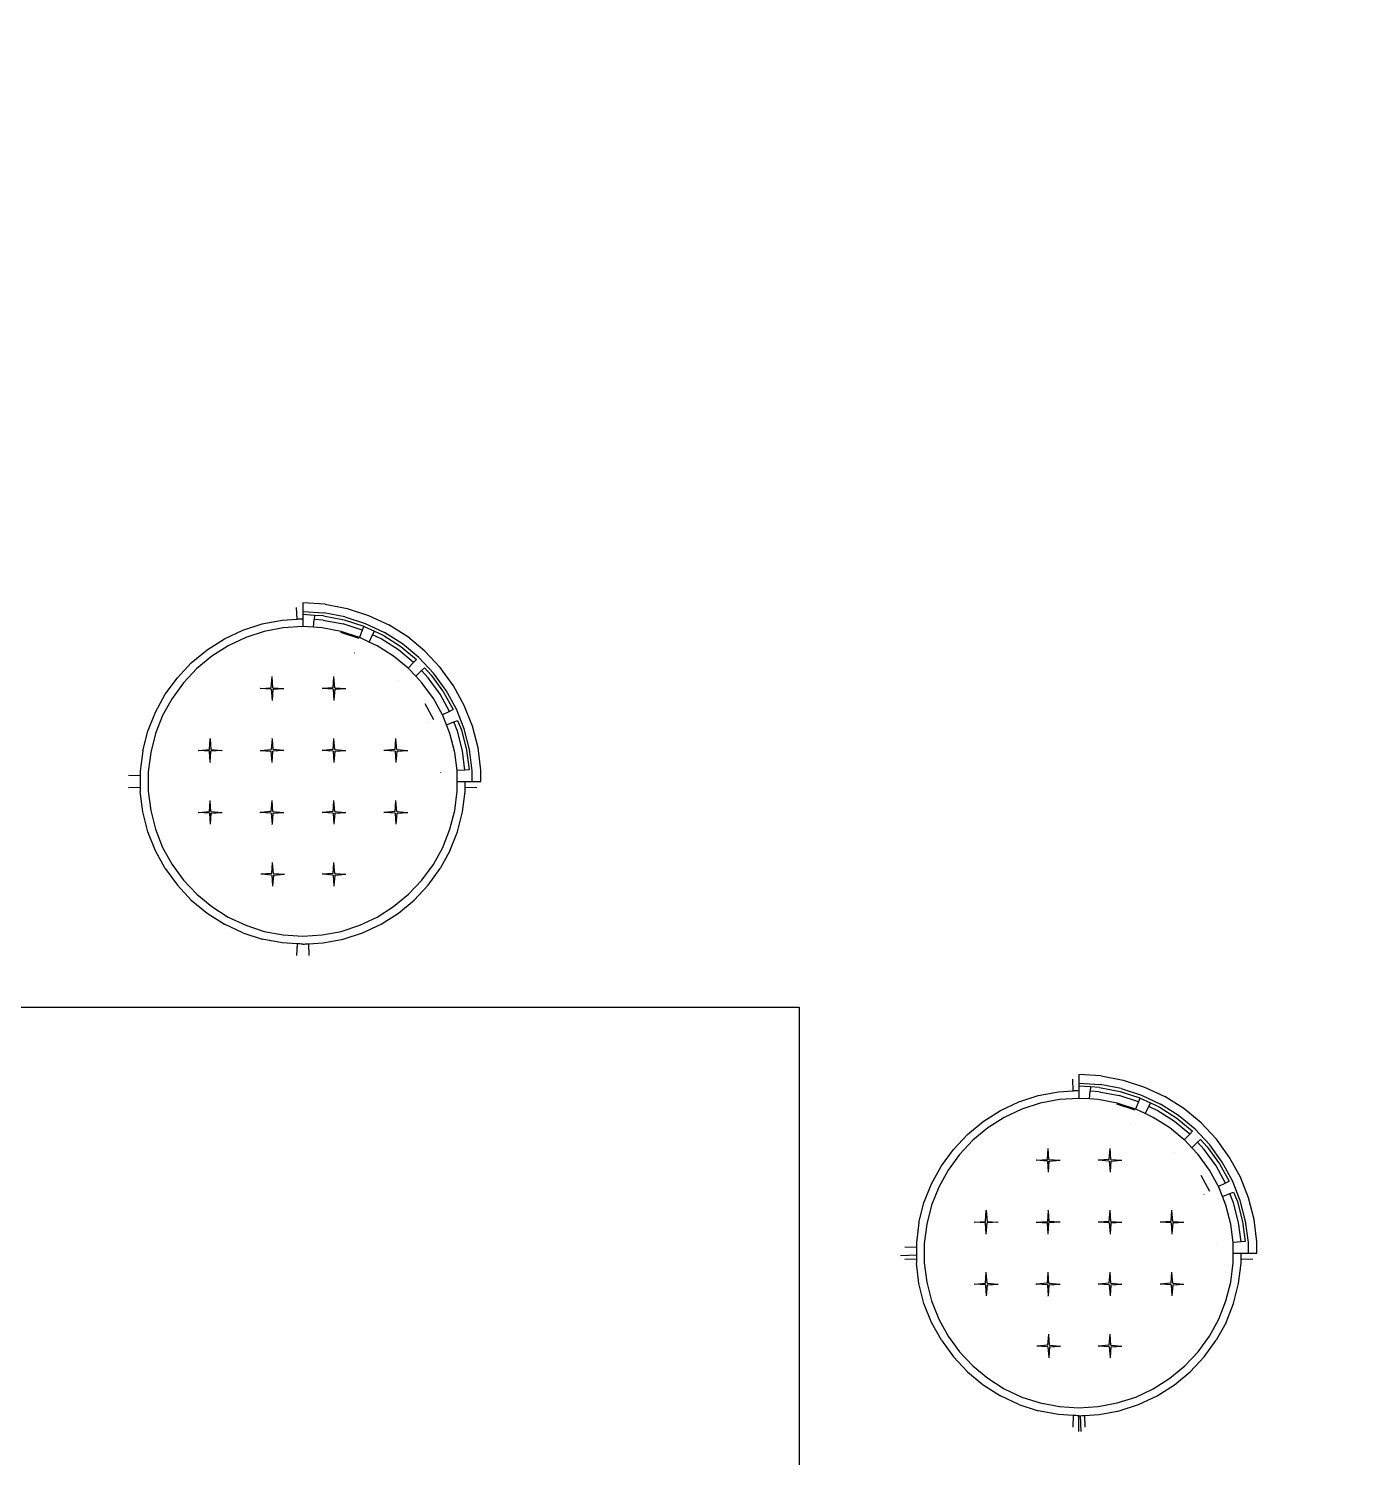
# Model space of a CAD drawing. Header units: millimetres. Extents: x -1966 to 205283, y -140015 to 7000.
# Drawn here: x 96004 to 97666, y -16524 to -14724 of the extents above; entities that cross this region are included whole.
import ezdxf

# ---------------------------------------------------------------- set-up
doc = ezdxf.new("R2010")
doc.units = ezdxf.units.MM
doc.header["$LTSCALE"] = 1000
doc.layers.add('草图平面 01', color=7, linetype='Continuous')

msp = doc.modelspace()

# ---------------------------------------------------------------- hatches: boundary and pattern name
h = msp.add_hatch()
h.set_pattern_fill('ANSI32', color=256)
h.set_pattern_definition([(45, (-300.8124, 21923.082), (-3.36759605, 3.36759605), []), (45, (-298.5674, 21923.082), (-3.36759605, 3.36759605), [])])
h.paths.add_polyline_path([(91775.1, -11556.3), (85475.1, -11556.3), (85475.1, -14456.3), (85675.1, -14456.3), (85675.1, -13956.3), (85675.1, -11756.3), (91775.1, -11756.3)])
h.paths.add_polyline_path([(85475.1, -17576.5), (85475.1, -17713.6, 0.468176), (88775.1, -22150.7), (90477.3, -25756.3), (91477.3, -25756.3), (96875.1, -25756.3), (96875.1, -25656.3), (96875.1, -25556.3), (90698.4, -25556.3), (90602.7, -25556.3), (88975.1, -22156.3), (88975.1, -21156.3), (88775.1, -21156.3), (88775.1, -21950.4, -0.465706), (85665.7, -17776.5), (87775.1, -17776.5), (87775.1, -17576.5), (85668.5, -17576.5), (85675.1, -17076.5), (85675.1, -15356.3), (85475.1, -15356.3)])
h.paths.add_polyline_path([(100725.1, -25556.3), (98875.1, -25556.3), (98875.1, -25756.3), (101675.1, -25756.3), (101675.1, -25356.3), (101475.1, -25356.3), (101475.1, -25556.3)])
h.paths.add_polyline_path([(101675.1, -11556.3), (101275.1, -11556.3), (101275.1, -11756.3), (101475.1, -11756.3), (101475.1, -11956.3), (101675.1, -11956.3)])

# ---------------------------------------------------------------- linework, layer by layer
for p, q in [((96342.5, -15467.5), (96342, -15452.8)), ((96349.6, -15447), (96349.6, -15447.2)), ((96377.8, -15448.8), (96349.6, -15447)), ((96349.6, -15447.2), (96349.6, -15458)), ((96349.6, -15458), (96349.6, -15461.9)), ((96349.6, -15458), (96376.4, -15459.7)), ((96364.3, -15462.8), (96349.6, -15461.9)), ((96349.6, -15461.9), (96349.6, -15467)), ((96402.8, -15464.7), (96376.4, -15459.7)), ((96377.8, -15448.8), (96405.6, -15454.1)), ((96405.6, -15454.1), (96432.5, -15462.8)), ((96274.2, -15481.4), (96298.6, -15473.5)), ((96298.6, -15473.5), (96323.9, -15468.7)), ((96325.2, -15478.6), (96301.1, -15483.2)), ((96323.9, -15468.7), (96342.5, -15467.5)), ((96349.6, -15477), (96325.2, -15478.6)), ((96342.5, -15467.5), (96342.7, -15467.5)), ((96342.7, -15467.5), (96343.4, -15467.4)), ((96343.4, -15467.4), (96344.5, -15467.4)), ((96344.5, -15467.4), (96345.9, -15467.3)), ((96345.9, -15467.3), (96347.5, -15467.2)), ((96347.5, -15467.2), (96349.6, -15467)), ((96349.6, -15467), (96349.6, -15477)), ((96363.2, -15477.9), (96349.6, -15477)), ((96363.2, -15477.9), (96363.9, -15467.9)), ((96374.1, -15478.6), (96363.2, -15477.9)), ((96364.3, -15462.8), (96363.9, -15467.9)), ((96375.3, -15468.7), (96363.9, -15467.9)), ((96376, -15463.6), (96364.3, -15462.8)), ((96398.1, -15483.2), (96374.1, -15478.6)), ((96375.3, -15468.7), (96400.6, -15473.5)), ((96376, -15463.6), (96401.9, -15468.5)), ((96424.7, -15481.3), (96400.6, -15473.5)), ((96401.9, -15468.5), (96426.6, -15476.5)), ((96402.8, -15464.7), (96428.4, -15473)), ((96426.6, -15476.5), (96424.7, -15481.3)), ((96426.6, -15476.5), (96427, -15476.7)), ((96427, -15476.7), (96439.9, -15482.7)), ((96428.4, -15473), (96452.7, -15484.5)), ((96432.5, -15462.8), (96458, -15474.9)), ((96481.9, -15490), (96458, -15474.9)), ((96229.1, -15506.2), (96250.9, -15492.4)), ((96250.9, -15492.4), (96274.2, -15481.4)), ((96277.8, -15490.7), (96255.7, -15501.2)), ((96301.1, -15483.2), (96277.8, -15490.7)), ((96420.9, -15492.1), (96397.8, -15484.6)), ((96421.1, -15490.6), (96398.1, -15483.2)), ((96424.7, -15481.3), (96421.1, -15490.6)), ((96421.4, -15490.7), (96421.1, -15490.6)), ((96433.4, -15496.4), (96421.4, -15490.7)), ((96433.4, -15496.4), (96437.7, -15487.4)), ((96443.6, -15501.2), (96433.4, -15496.4)), ((96437.7, -15487.4), (96439.9, -15482.7)), ((96448.4, -15492.4), (96437.7, -15487.4)), ((96439.9, -15482.7), (96450.9, -15487.9)), ((96470.1, -15506.2), (96448.4, -15492.4)), ((96450.9, -15487.9), (96473.1, -15502)), ((96475.4, -15498.9), (96452.7, -15484.5)), ((96503.6, -15508), (96481.9, -15490)), ((96209.3, -15522.6), (96229.1, -15506.2)), ((96235, -15514.3), (96216.1, -15529.9)), ((96255.7, -15501.2), (96235, -15514.3)), ((96414.7, -15510.3), (96414.6, -15510.5)), ((96464.2, -15514.3), (96443.6, -15501.2)), ((96482.6, -15529.5), (96464.2, -15514.3)), ((96489.4, -15522.1), (96470.1, -15506.2)), ((96473.1, -15502), (96492.9, -15518.4)), ((96496.1, -15516), (96475.4, -15498.9)), ((96514.5, -15535.6), (96496.1, -15516)), ((96523, -15528.6), (96503.6, -15508)), ((96191.7, -15541.4), (96209.3, -15522.6)), ((96216.1, -15529.9), (96199.4, -15547.7)), ((96489.4, -15522.1), (96482.6, -15529.5)), ((96483.1, -15529.9), (96482.6, -15529.5)), ((96492, -15539.3), (96483.1, -15529.9)), ((96492.9, -15518.4), (96489.4, -15522.1)), ((96492, -15539.3), (96499.3, -15532.5)), ((96499.3, -15532.5), (96503, -15529)), ((96507.6, -15541.4), (96499.3, -15532.5)), ((96503, -15529), (96511.5, -15538.1)), ((96539.6, -15551.5), (96523, -15528.6)), ((96176.5, -15562.2), (96191.7, -15541.4)), ((96199.4, -15547.7), (96185, -15567.6)), ((96310, -15554), (96311, -15540.4)), ((96311, -15540.4), (96311, -15540)), ((96312, -15554), (96311, -15540.4)), ((96388, -15554), (96389, -15540.4)), ((96389, -15540.4), (96389, -15540)), ((96390, -15554), (96389, -15540.4)), ((96469.4, -15545.4), (96469.3, -15545.5)), ((96499.9, -15547.7), (96492, -15539.3)), ((96514.3, -15567.6), (96499.9, -15547.7)), ((96522.7, -15562.2), (96507.6, -15541.4)), ((96511.5, -15538.1), (96527.1, -15559.4)), ((96530.3, -15557.4), (96514.5, -15535.6)), ((96553.2, -15576.2), (96539.6, -15551.5)), ((96164.1, -15584.8), (96176.5, -15562.2)), ((96185, -15567.6), (96173.2, -15589)), ((96296.4, -15555), (96296, -15555)), ((96296.4, -15555), (96310, -15554)), ((96310, -15556), (96296.4, -15555)), ((96310, -15556), (96311, -15570)), ((96312, -15556), (96311, -15570)), ((96312, -15554), (96325.7, -15555)), ((96312, -15556), (96325.7, -15555)), ((96325.7, -15555), (96326, -15555)), ((96374.4, -15555), (96374, -15555)), ((96388, -15554), (96374.4, -15555)), ((96388, -15556), (96374.4, -15555)), ((96388, -15556), (96389, -15569.7)), ((96390, -15556), (96389, -15569.7)), ((96389, -15569.7), (96389, -15570)), ((96390, -15554), (96403.7, -15555)), ((96390, -15556), (96403.7, -15555)), ((96403.7, -15555), (96404, -15555)), ((96525.6, -15588.1), (96514.3, -15567.6)), ((96534.6, -15583.8), (96522.7, -15562.2)), ((96527.1, -15559.4), (96539.2, -15581.6)), ((96543.3, -15580.9), (96530.3, -15557.4)), ((96154.7, -15608.7), (96164.1, -15584.8)), ((96514.9, -15594.3), (96503.8, -15574.2)), ((96534.6, -15583.8), (96525.6, -15588.1)), ((96526.1, -15589), (96525.6, -15588.1)), ((96539.2, -15581.6), (96534.6, -15583.8)), ((96553.2, -15605.9), (96543.3, -15580.9)), ((96563.6, -15602.5), (96553.2, -15576.2)), ((96173.2, -15589), (96164.2, -15611.8)), ((96507.4, -15598.1), (96507.4, -15598.1)), ((96530.7, -15600.7), (96526.1, -15589)), ((96530.7, -15600.7), (96540, -15597.1)), ((96535.1, -15611.8), (96530.7, -15600.7)), ((96540, -15597.1), (96544.8, -15595.2)), ((96544.6, -15608.7), (96540, -15597.1)), ((96544.8, -15595.2), (96549.5, -15607.1)), ((96559.9, -15631.9), (96553.2, -15605.9)), ((96570.6, -15629.9), (96563.6, -15602.5)), ((96148.3, -15633.6), (96154.7, -15608.7)), ((96164.2, -15611.8), (96158.1, -15635.5)), ((96232, -15632), (96233, -15618.4)), ((96233, -15618), (96233, -15618.4)), ((96233, -15618.4), (96234, -15632)), ((96311, -15618.4), (96310, -15632)), ((96311, -15618.4), (96311, -15618)), ((96311, -15618.4), (96312, -15632)), ((96388, -15632), (96389, -15618.4)), ((96389, -15618.4), (96389, -15618)), ((96390, -15632), (96389, -15618.4)), ((96466, -15632), (96467, -15618.4)), ((96467, -15618.4), (96467, -15618)), ((96468, -15632), (96467, -15618.4)), ((96541.2, -15635.5), (96535.1, -15611.8)), ((96551, -15633.6), (96544.6, -15608.7)), ((96549.5, -15607.1), (96556, -15632.7)), ((96148.3, -15633.6), (96145, -15659.2)), ((96158.1, -15635.5), (96155, -15659.8)), ((96218, -15633), (96218.4, -15633)), ((96218.4, -15633), (96232, -15632)), ((96232, -15634), (96218.4, -15633)), ((96233, -15647.7), (96232, -15634)), ((96233, -15647.7), (96234, -15634)), ((96234, -15632), (96247.7, -15633)), ((96247.7, -15633), (96234, -15634)), ((96247.7, -15633), (96248, -15633)), ((96296, -15633), (96296.4, -15633)), ((96296.4, -15633), (96310, -15632)), ((96296.4, -15633), (96310, -15634)), ((96311, -15647.7), (96310, -15634)), ((96311, -15647.7), (96312, -15634)), ((96325.7, -15633), (96312, -15632)), ((96325.7, -15633), (96312, -15634)), ((96326, -15633), (96325.7, -15633)), ((96374.4, -15633), (96374, -15633)), ((96388, -15632), (96374.4, -15633)), ((96388, -15634), (96374.4, -15633)), ((96388, -15634), (96389, -15647.7)), ((96390, -15634), (96389, -15647.7)), ((96390, -15632), (96403.7, -15633)), ((96390, -15634), (96403.7, -15633)), ((96403.7, -15633), (96404, -15633)), ((96452.4, -15633), (96452, -15633)), ((96466, -15632), (96452.4, -15633)), ((96466, -15634), (96452.4, -15633)), ((96466, -15634), (96467, -15647.7)), ((96468, -15634), (96467, -15647.7)), ((96468, -15632), (96481.7, -15633)), ((96468, -15634), (96481.7, -15633)), ((96481.7, -15633), (96482, -15633)), ((96544.1, -15658.4), (96541.2, -15635.5)), ((96554, -15657.7), (96551, -15633.6)), ((96556, -15632.7), (96559.2, -15657.4)), ((96563.2, -15658.6), (96559.9, -15631.9)), ((96574.2, -15657.9), (96570.6, -15629.9)), ((96145, -15659.2), (96145, -15664.9)), ((96155, -15659.8), (96155, -15684.3)), ((96233, -15647.7), (96233, -15648)), ((96311, -15648), (96311, -15647.7)), ((96389, -15647.7), (96389, -15648)), ((96467, -15647.7), (96467, -15648)), ((96554, -15657.7), (96544.1, -15658.4)), ((96544.2, -15659.8), (96544.1, -15658.4)), ((96544.2, -15672), (96544.2, -15659.8)), ((96559.2, -15657.4), (96554, -15657.7)), ((96563.2, -15672), (96563.2, -15658.6)), ((96574.2, -15672), (96574.2, -15657.9)), ((96145, -15664.9), (96130.3, -15664.4)), ((96145, -15664.9), (96145, -15665.1)), ((96145, -15665.1), (96145, -15665.8)), ((96145, -15665.8), (96145, -15667)), ((96145, -15667), (96145, -15668.3)), ((96145, -15668.3), (96145, -15669.9)), ((96145, -15669.9), (96145, -15674.2)), ((96145, -15674.2), (96145, -15675.7)), ((96145, -15675.7), (96145, -15677.1)), ((96145, -15677.1), (96145, -15678.2)), ((96145, -15678.2), (96145, -15678.9)), ((96523.5, -15661.1), (96523.5, -15661)), ((96544.2, -15672), (96554.2, -15672)), ((96544.2, -15684.3), (96544.2, -15672)), ((96554.2, -15672), (96563.2, -15672)), ((96554.2, -15674.2), (96554.2, -15672)), ((96554.2, -15675.7), (96554.2, -15674.2)), ((96554.2, -15677.1), (96554.2, -15675.7)), ((96554.2, -15678.2), (96554.2, -15677.1)), ((96554.2, -15678.9), (96554.2, -15678.2)), ((96563.2, -15672), (96574, -15672)), ((96574, -15672), (96574.2, -15672)), ((96130.3, -15679.7), (96145, -15679.2)), ((96145, -15678.9), (96145, -15679.2)), ((96145, -15679.2), (96145, -15684.9)), ((96148.3, -15710.4), (96145, -15684.9)), ((96155, -15684.3), (96158.1, -15708.6)), ((96232, -15710), (96233, -15696.4)), ((96233, -15696.4), (96233, -15696)), ((96234, -15710), (96233, -15696.4)), ((96310, -15710), (96311, -15696.4)), ((96311, -15696.4), (96311, -15696)), ((96312, -15710), (96311, -15696.4)), ((96388, -15710), (96389, -15696.4)), ((96389, -15696.4), (96389, -15696)), ((96390, -15710), (96389, -15696.4)), ((96466, -15710), (96467, -15696.4)), ((96467, -15696.4), (96467, -15696)), ((96468, -15710), (96467, -15696.4)), ((96541.2, -15708.6), (96544.2, -15684.3)), ((96551, -15710.4), (96554.2, -15684.9)), ((96554.2, -15679.2), (96554.2, -15678.9)), ((96554.2, -15684.9), (96554.2, -15679.2)), ((96554.2, -15679.2), (96568.9, -15679.7)), ((96154.7, -15735.4), (96148.3, -15710.4)), ((96158.1, -15708.6), (96164.2, -15732.3)), ((96218, -15711), (96218.4, -15711)), ((96218.4, -15711), (96232, -15710)), ((96232, -15712), (96218.4, -15711)), ((96232, -15712), (96233, -15725.7)), ((96234, -15712), (96233, -15725.7)), ((96234, -15710), (96247.7, -15711)), ((96234, -15712), (96247.7, -15711)), ((96247.7, -15711), (96248, -15711)), ((96295.7, -15711), (96296, -15711)), ((96296.4, -15711), (96296, -15711)), ((96310, -15710), (96296.4, -15711)), ((96310, -15712), (96296.4, -15711)), ((96310, -15712), (96311, -15725.7)), ((96312, -15712), (96311, -15725.7)), ((96312, -15710), (96325.7, -15711)), ((96312, -15712), (96325.7, -15711)), ((96325.7, -15711), (96326, -15711)), ((96374.4, -15711), (96374, -15711)), ((96388, -15710), (96374.4, -15711)), ((96388, -15712), (96374.4, -15711)), ((96388, -15712), (96389, -15725.7)), ((96390, -15712), (96389, -15725.7)), ((96390, -15710), (96403.7, -15711)), ((96390, -15712), (96403.7, -15711)), ((96403.7, -15711), (96404, -15711)), ((96452.4, -15711), (96452, -15711)), ((96466, -15710), (96452.4, -15711)), ((96466, -15712), (96452.4, -15711)), ((96466, -15712), (96467, -15725.7)), ((96468, -15712), (96467, -15725.7)), ((96468, -15710), (96481.7, -15711)), ((96468, -15712), (96481.7, -15711)), ((96481.7, -15711), (96482, -15711)), ((96535.1, -15732.3), (96541.2, -15708.6)), ((96544.6, -15735.4), (96551, -15710.4)), ((96164.2, -15732.3), (96173.2, -15755.1)), ((96233, -15725.7), (96233, -15726)), ((96311, -15725.7), (96311, -15726)), ((96311, -15726.4), (96311, -15726)), ((96389, -15725.7), (96389, -15726)), ((96467, -15725.7), (96467, -15726)), ((96526.1, -15755.1), (96535.1, -15732.3)), ((96164.1, -15759.3), (96154.7, -15735.4)), ((96535.1, -15759.3), (96544.6, -15735.4)), ((96176.5, -15781.9), (96164.1, -15759.3)), ((96173.2, -15755.1), (96185, -15776.5)), ((96514.3, -15776.5), (96526.1, -15755.1)), ((96535.1, -15759.3), (96522.7, -15781.9)), ((96176.5, -15781.9), (96191.7, -15802.7)), ((96185, -15776.5), (96199.4, -15796.3)), ((96310.7, -15788), (96311.7, -15774.4)), ((96311.7, -15774.4), (96311.7, -15774)), ((96312.7, -15788), (96311.7, -15774.4)), ((96388, -15788), (96389, -15774.4)), ((96389, -15774.4), (96389, -15774)), ((96390, -15788), (96389, -15774.4)), ((96499.9, -15796.3), (96514.3, -15776.5)), ((96507.6, -15802.7), (96522.7, -15781.9)), ((96209.3, -15821.5), (96191.7, -15802.7)), ((96199.4, -15796.3), (96216.1, -15814.2)), ((96297.1, -15789), (96296.7, -15789)), ((96310.7, -15788), (96297.1, -15789)), ((96310.7, -15790), (96297.1, -15789)), ((96310.7, -15790), (96311.7, -15803.7)), ((96312.7, -15790), (96311.7, -15803.7)), ((96311.7, -15803.7), (96311.7, -15804)), ((96312.7, -15788), (96326.4, -15789)), ((96312.7, -15790), (96326.4, -15789)), ((96326.4, -15789), (96326.7, -15789)), ((96374.4, -15789), (96374, -15789)), ((96388, -15788), (96374.4, -15789)), ((96388, -15790), (96374.4, -15789)), ((96388, -15790), (96389, -15803.7)), ((96390, -15790), (96389, -15803.7)), ((96389, -15803.7), (96389, -15804)), ((96390, -15788), (96403.7, -15789)), ((96390, -15790), (96403.7, -15789)), ((96403.7, -15789), (96404, -15789)), ((96483.1, -15814.2), (96499.9, -15796.3)), ((96490, -15821.5), (96507.6, -15802.7)), ((96209.3, -15821.5), (96229.1, -15837.9)), ((96216.1, -15814.2), (96235, -15829.8)), ((96464.2, -15829.8), (96483.1, -15814.2)), ((96470.1, -15837.9), (96490, -15821.5)), ((96229.1, -15837.9), (96250.9, -15851.7)), ((96235, -15829.8), (96255.7, -15842.9)), ((96443.6, -15842.9), (96464.2, -15829.8)), ((96448.4, -15851.7), (96470.1, -15837.9)), ((96274.2, -15862.6), (96250.9, -15851.7)), ((96255.7, -15842.9), (96277.8, -15853.3)), ((96277.8, -15853.3), (96301.1, -15860.9)), ((96398.1, -15860.9), (96421.4, -15853.3)), ((96421.4, -15853.3), (96443.6, -15842.9)), ((96425.1, -15862.6), (96448.4, -15851.7)), ((96274.2, -15862.6), (96298.6, -15870.6)), ((96323.9, -15875.4), (96298.6, -15870.6)), ((96301.1, -15860.9), (96325.2, -15865.5)), ((96342.5, -15876.6), (96323.9, -15875.4)), ((96325.2, -15865.5), (96349.6, -15867)), ((96349.6, -15867), (96374.1, -15865.5)), ((96356.8, -15876.6), (96375.3, -15875.4)), ((96374.1, -15865.5), (96398.1, -15860.9)), ((96375.3, -15875.4), (96400.6, -15870.6)), ((96400.6, -15870.6), (96425.1, -15862.6)), ((96342.5, -15876.6), (96342, -15891.3)), ((96342.7, -15876.6), (96342.5, -15876.6)), ((96343.4, -15876.6), (96342.7, -15876.6)), ((96344.5, -15876.7), (96343.4, -15876.6)), ((96345.9, -15876.8), (96344.5, -15876.7)), ((96347.5, -15876.9), (96345.9, -15876.8)), ((96349.6, -15877), (96347.5, -15876.9)), ((96349.6, -15877), (96351.8, -15876.9)), ((96351.8, -15876.9), (96353.3, -15876.8)), ((96353.3, -15876.8), (96354.7, -15876.7)), ((96354.7, -15876.7), (96355.8, -15876.6)), ((96355.8, -15876.6), (96356.5, -15876.6)), ((96356.5, -15876.6), (96356.8, -15876.6)), ((96356.8, -15876.6), (96357.3, -15891.3)), ((97320.1, -16061.7), (97319.6, -16047)), ((97327.3, -16041.3), (97327.3, -16041.4)), ((97355.5, -16043), (97327.3, -16041.3)), ((97327.3, -16041.4), (97327.3, -16052.2)), ((97327.3, -16052.2), (97327.3, -16056.1)), ((97327.3, -16052.2), (97354.1, -16053.9)), ((97341.9, -16057), (97327.3, -16056.1)), ((97327.3, -16056.1), (97327.3, -16061.3)), ((97380.5, -16059), (97354.1, -16053.9)), ((97355.5, -16043), (97383.2, -16048.3)), ((97383.2, -16048.3), (97410.1, -16057.1)), ((97251.8, -16075.7), (97276.3, -16067.7)), ((97276.3, -16067.7), (97301.6, -16062.9)), ((97302.8, -16072.8), (97278.8, -16077.4)), ((97301.6, -16062.9), (97320.1, -16061.7)), ((97327.3, -16071.3), (97302.8, -16072.8)), ((97320.1, -16061.7), (97320.4, -16061.7)), ((97320.4, -16061.7), (97321.1, -16061.6)), ((97321.1, -16061.6), (97322.2, -16061.6)), ((97322.2, -16061.6), (97323.6, -16061.5)), ((97323.6, -16061.5), (97325.1, -16061.4)), ((97325.1, -16061.4), (97327.3, -16061.3)), ((97327.3, -16061.3), (97327.3, -16071.3)), ((97340.9, -16072.1), (97327.3, -16071.3)), ((97340.9, -16072.1), (97341.6, -16062.2)), ((97351.7, -16072.8), (97340.9, -16072.1)), ((97341.9, -16057), (97341.6, -16062.2)), ((97353, -16062.9), (97341.6, -16062.2)), ((97353.6, -16057.8), (97341.9, -16057)), ((97375.8, -16077.4), (97351.7, -16072.8)), ((97353, -16062.9), (97378.3, -16067.7)), ((97353.6, -16057.8), (97379.5, -16062.7)), ((97402.4, -16075.5), (97378.3, -16067.7)), ((97379.5, -16062.7), (97404.3, -16070.8)), ((97380.5, -16059), (97406.1, -16067.3)), ((97404.3, -16070.8), (97402.4, -16075.5)), ((97404.3, -16070.8), (97404.6, -16070.9)), ((97404.6, -16070.9), (97417.6, -16077)), ((97406.1, -16067.3), (97430.4, -16078.7)), ((97410.1, -16057.1), (97435.7, -16069.1)), ((97459.5, -16084.2), (97435.7, -16069.1)), ((97206.8, -16100.4), (97228.5, -16086.6)), ((97228.5, -16086.6), (97251.8, -16075.7)), ((97255.5, -16084.9), (97233.3, -16095.4)), ((97278.8, -16077.4), (97255.5, -16084.9)), ((97398.5, -16086.3), (97375.4, -16078.8)), ((97398.7, -16084.8), (97375.8, -16077.4)), ((97402.4, -16075.5), (97398.7, -16084.8)), ((97399.1, -16084.9), (97398.7, -16084.8)), ((97411.1, -16090.6), (97399.1, -16084.9)), ((97411.1, -16090.6), (97415.4, -16081.6)), ((97421.2, -16095.4), (97411.1, -16090.6)), ((97415.4, -16081.6), (97417.6, -16077)), ((97426, -16086.6), (97415.4, -16081.6)), ((97417.6, -16077), (97428.5, -16082.1)), ((97447.8, -16100.4), (97426, -16086.6)), ((97428.5, -16082.1), (97450.8, -16096.2)), ((97453.1, -16093.1), (97430.4, -16078.7)), ((97481.3, -16102.2), (97459.5, -16084.2)), ((97187, -16116.8), (97206.8, -16100.4)), ((97212.7, -16108.5), (97193.8, -16124.1)), ((97233.3, -16095.4), (97212.7, -16108.5)), ((97392.3, -16104.6), (97392.3, -16104.7)), ((97441.9, -16108.5), (97421.2, -16095.4)), ((97460.2, -16123.7), (97441.9, -16108.5)), ((97467.1, -16116.4), (97447.8, -16100.4)), ((97450.8, -16096.2), (97470.6, -16112.6)), ((97473.8, -16110.2), (97453.1, -16093.1)), ((97492.2, -16129.8), (97473.8, -16110.2)), ((97500.6, -16122.8), (97481.3, -16102.2)), ((97169.3, -16135.6), (97187, -16116.8)), ((97193.8, -16124.1), (97177, -16142)), ((97467.1, -16116.4), (97460.2, -16123.7)), ((97460.8, -16124.1), (97460.2, -16123.7)), ((97469.6, -16133.5), (97460.8, -16124.1)), ((97470.6, -16112.6), (97467.1, -16116.4)), ((97469.6, -16133.5), (97476.9, -16126.7)), ((97476.9, -16126.7), (97480.7, -16123.2)), ((97485.2, -16135.6), (97476.9, -16126.7)), ((97480.7, -16123.2), (97489.2, -16132.3)), ((97517.3, -16145.7), (97500.6, -16122.8)), ((97154.2, -16156.4), (97169.3, -16135.6)), ((97177, -16142), (97162.6, -16161.8)), ((97287.7, -16148.3), (97288.7, -16134.6)), ((97288.7, -16134.6), (97288.7, -16134.3)), ((97289.7, -16148.3), (97288.7, -16134.6)), ((97365.7, -16148.3), (97366.7, -16134.6)), ((97366.7, -16134.6), (97366.7, -16134.3)), ((97367.7, -16148.3), (97366.7, -16134.6)), ((97447, -16139.6), (97447, -16139.7)), ((97477.5, -16142), (97469.6, -16133.5)), ((97491.9, -16161.8), (97477.5, -16142)), ((97500.4, -16156.4), (97485.2, -16135.6)), ((97489.2, -16132.3), (97504.7, -16153.7)), ((97508, -16151.6), (97492.2, -16129.8)), ((97530.9, -16170.5), (97517.3, -16145.7)), ((97141.8, -16179), (97154.2, -16156.4)), ((97162.6, -16161.8), (97150.8, -16183.2)), ((97274, -16149.3), (97273.7, -16149.3)), ((97274, -16149.3), (97287.7, -16148.3)), ((97287.7, -16150.3), (97274, -16149.3)), ((97287.7, -16150.3), (97288.7, -16164.3)), ((97289.7, -16150.3), (97288.7, -16164.3)), ((97289.7, -16148.3), (97303.3, -16149.3)), ((97289.7, -16150.3), (97303.3, -16149.3)), ((97303.3, -16149.3), (97303.7, -16149.3)), ((97352, -16149.3), (97351.7, -16149.3)), ((97365.7, -16148.3), (97352, -16149.3)), ((97365.7, -16150.3), (97352, -16149.3)), ((97365.7, -16150.3), (97366.7, -16163.9)), ((97367.7, -16150.3), (97366.7, -16163.9)), ((97366.7, -16163.9), (97366.7, -16164.3)), ((97367.7, -16148.3), (97381.3, -16149.3)), ((97367.7, -16150.3), (97381.3, -16149.3)), ((97381.3, -16149.3), (97381.7, -16149.3)), ((97503.2, -16182.3), (97491.9, -16161.8)), ((97512.3, -16178), (97500.4, -16156.4)), ((97504.7, -16153.7), (97516.9, -16175.8)), ((97520.9, -16175.1), (97508, -16151.6)), ((97132.3, -16202.9), (97141.8, -16179)), ((97492.5, -16188.5), (97481.5, -16168.4)), ((97512.3, -16178), (97503.2, -16182.3)), ((97503.7, -16183.2), (97503.2, -16182.3)), ((97516.9, -16175.8), (97512.3, -16178)), ((97530.8, -16200.1), (97520.9, -16175.1)), ((97541.3, -16196.7), (97530.9, -16170.5)), ((97150.8, -16183.2), (97141.8, -16206)), ((97485.1, -16192.3), (97485, -16192.3)), ((97508.4, -16194.9), (97503.7, -16183.2)), ((97508.4, -16194.9), (97517.6, -16191.3)), ((97512.7, -16206), (97508.4, -16194.9)), ((97517.6, -16191.3), (97522.4, -16189.4)), ((97522.3, -16202.9), (97517.6, -16191.3)), ((97522.4, -16189.4), (97527.1, -16201.3)), ((97537.5, -16226.2), (97530.8, -16200.1)), ((97548.3, -16224.1), (97541.3, -16196.7)), ((97125.9, -16227.8), (97132.3, -16202.9)), ((97141.8, -16206), (97135.7, -16229.7)), ((97209.7, -16226.3), (97210.7, -16212.6)), ((97210.7, -16212.3), (97210.7, -16212.6)), ((97210.7, -16212.6), (97211.7, -16226.3)), ((97288.7, -16212.6), (97287.7, -16226.3)), ((97288.7, -16212.6), (97288.7, -16212.3)), ((97288.7, -16212.6), (97289.7, -16226.3)), ((97365.7, -16226.3), (97366.7, -16212.6)), ((97366.7, -16212.6), (97366.7, -16212.3)), ((97367.7, -16226.3), (97366.7, -16212.6)), ((97443.7, -16226.3), (97444.7, -16212.6)), ((97444.7, -16212.6), (97444.7, -16212.3)), ((97445.7, -16226.3), (97444.7, -16212.6)), ((97518.8, -16229.7), (97512.7, -16206)), ((97528.7, -16227.8), (97522.3, -16202.9)), ((97527.1, -16201.3), (97533.7, -16226.9)), ((97125.9, -16227.8), (97122.7, -16253.4)), ((97135.7, -16229.7), (97132.7, -16254)), ((97195.7, -16227.3), (97196, -16227.3)), ((97196, -16227.3), (97209.7, -16226.3)), ((97209.7, -16228.3), (97196, -16227.3)), ((97210.7, -16241.9), (97209.7, -16228.3)), ((97210.7, -16241.9), (97211.7, -16228.3)), ((97211.7, -16226.3), (97225.3, -16227.3)), ((97225.3, -16227.3), (97211.7, -16228.3)), ((97225.3, -16227.3), (97225.7, -16227.3)), ((97273.7, -16227.3), (97274, -16227.3)), ((97274, -16227.3), (97287.7, -16226.3)), ((97274, -16227.3), (97287.7, -16228.3)), ((97288.7, -16241.9), (97287.7, -16228.3)), ((97288.7, -16241.9), (97289.7, -16228.3)), ((97303.3, -16227.3), (97289.7, -16226.3)), ((97303.3, -16227.3), (97289.7, -16228.3)), ((97303.7, -16227.3), (97303.3, -16227.3)), ((97352, -16227.3), (97351.7, -16227.3)), ((97365.7, -16226.3), (97352, -16227.3)), ((97365.7, -16228.3), (97352, -16227.3)), ((97365.7, -16228.3), (97366.7, -16241.9)), ((97367.7, -16228.3), (97366.7, -16241.9)), ((97367.7, -16226.3), (97381.3, -16227.3)), ((97367.7, -16228.3), (97381.3, -16227.3)), ((97381.3, -16227.3), (97381.7, -16227.3)), ((97430, -16227.3), (97429.7, -16227.3)), ((97443.7, -16226.3), (97430, -16227.3)), ((97443.7, -16228.3), (97430, -16227.3)), ((97443.7, -16228.3), (97444.7, -16241.9)), ((97445.7, -16228.3), (97444.7, -16241.9)), ((97445.7, -16226.3), (97459.3, -16227.3)), ((97445.7, -16228.3), (97459.3, -16227.3)), ((97459.3, -16227.3), (97459.7, -16227.3)), ((97521.7, -16252.7), (97518.8, -16229.7)), ((97531.7, -16252), (97528.7, -16227.8)), ((97533.7, -16226.9), (97536.8, -16251.6)), ((97540.9, -16252.8), (97537.5, -16226.2)), ((97551.8, -16252.1), (97548.3, -16224.1)), ((97122.7, -16253.4), (97122.7, -16259.1)), ((97132.7, -16254), (97132.7, -16278.5)), ((97210.7, -16241.9), (97210.7, -16242.3)), ((97288.7, -16242.3), (97288.7, -16241.9)), ((97366.7, -16241.9), (97366.7, -16242.3)), ((97444.7, -16241.9), (97444.7, -16242.3)), ((97531.7, -16252), (97521.7, -16252.7)), ((97521.9, -16254), (97521.7, -16252.7)), ((97521.9, -16266.3), (97521.9, -16254)), ((97536.8, -16251.6), (97531.7, -16252)), ((97540.9, -16266.3), (97540.9, -16252.8)), ((97551.8, -16266.3), (97551.8, -16252.1)), ((97102.9, -16269.1), (97122.7, -16268.4)), ((97122.7, -16259.1), (97108, -16258.6)), ((97122.7, -16259.1), (97122.7, -16259.4)), ((97122.7, -16259.4), (97122.7, -16260.1)), ((97122.7, -16260.1), (97122.7, -16261.2)), ((97122.7, -16261.2), (97122.7, -16262.6)), ((97122.7, -16262.6), (97122.7, -16264.1)), ((97122.7, -16264.1), (97122.7, -16268.4)), ((97122.7, -16268.4), (97122.7, -16269.9)), ((97122.7, -16269.9), (97122.7, -16271.3)), ((97122.7, -16271.3), (97122.7, -16272.4)), ((97122.7, -16272.4), (97122.7, -16273.2)), ((97501.2, -16255.3), (97501.2, -16255.3)), ((97521.9, -16266.3), (97531.9, -16266.3)), ((97521.9, -16278.5), (97521.9, -16266.3)), ((97531.9, -16266.3), (97540.9, -16266.3)), ((97531.9, -16268.4), (97531.9, -16266.3)), ((97531.9, -16269.9), (97531.9, -16268.4)), ((97531.9, -16271.3), (97531.9, -16269.9)), ((97531.9, -16272.4), (97531.9, -16271.3)), ((97531.9, -16273.2), (97531.9, -16272.4)), ((97540.9, -16266.3), (97551.8, -16266.3)), ((97108, -16273.9), (97122.7, -16273.4)), ((97122.7, -16273.2), (97122.7, -16273.4)), ((97122.7, -16273.4), (97122.7, -16279.1)), ((97125.9, -16304.7), (97122.7, -16279.1)), ((97132.7, -16278.5), (97135.7, -16302.8)), ((97210.7, -16290.6), (97210.7, -16290.3)), ((97288.7, -16290.6), (97288.7, -16290.3)), ((97366.7, -16290.6), (97366.7, -16290.3)), ((97444.7, -16290.6), (97444.7, -16290.3)), ((97518.8, -16302.8), (97521.9, -16278.5)), ((97528.7, -16304.7), (97531.9, -16279.1)), ((97531.9, -16273.4), (97531.9, -16273.2)), ((97531.9, -16279.1), (97531.9, -16273.4)), ((97531.9, -16273.4), (97546.6, -16273.9)), ((97132.3, -16329.6), (97125.9, -16304.7)), ((97135.7, -16302.8), (97141.8, -16326.5)), ((97195.7, -16305.3), (97196, -16305.3)), ((97196, -16305.3), (97209.7, -16304.3)), ((97209.7, -16306.3), (97196, -16305.3)), ((97209.7, -16304.3), (97210.7, -16290.6)), ((97209.7, -16306.3), (97210.7, -16319.9)), ((97211.7, -16304.3), (97210.7, -16290.6)), ((97211.7, -16306.3), (97210.7, -16319.9)), ((97211.7, -16304.3), (97225.3, -16305.3)), ((97211.7, -16306.3), (97225.3, -16305.3)), ((97225.3, -16305.3), (97225.7, -16305.3)), ((97273.3, -16305.3), (97273.7, -16305.3)), ((97274, -16305.3), (97273.7, -16305.3)), ((97287.7, -16304.3), (97274, -16305.3)), ((97287.7, -16306.3), (97274, -16305.3)), ((97287.7, -16304.3), (97288.7, -16290.6)), ((97287.7, -16306.3), (97288.7, -16319.9)), ((97289.7, -16304.3), (97288.7, -16290.6)), ((97289.7, -16306.3), (97288.7, -16319.9)), ((97289.7, -16304.3), (97303.3, -16305.3)), ((97289.7, -16306.3), (97303.3, -16305.3)), ((97303.3, -16305.3), (97303.7, -16305.3)), ((97352, -16305.3), (97351.7, -16305.3)), ((97365.7, -16304.3), (97352, -16305.3)), ((97365.7, -16306.3), (97352, -16305.3)), ((97365.7, -16304.3), (97366.7, -16290.6)), ((97365.7, -16306.3), (97366.7, -16319.9)), ((97367.7, -16304.3), (97366.7, -16290.6)), ((97367.7, -16306.3), (97366.7, -16319.9)), ((97367.7, -16304.3), (97381.3, -16305.3)), ((97367.7, -16306.3), (97381.3, -16305.3)), ((97381.3, -16305.3), (97381.7, -16305.3)), ((97430, -16305.3), (97429.7, -16305.3)), ((97443.7, -16304.3), (97430, -16305.3)), ((97443.7, -16306.3), (97430, -16305.3)), ((97443.7, -16304.3), (97444.7, -16290.6)), ((97443.7, -16306.3), (97444.7, -16319.9)), ((97445.7, -16304.3), (97444.7, -16290.6)), ((97445.7, -16306.3), (97444.7, -16319.9)), ((97445.7, -16304.3), (97459.3, -16305.3)), ((97445.7, -16306.3), (97459.3, -16305.3)), ((97459.3, -16305.3), (97459.7, -16305.3)), ((97512.7, -16326.5), (97518.8, -16302.8)), ((97522.3, -16329.6), (97528.7, -16304.7)), ((97141.8, -16326.5), (97150.8, -16349.3)), ((97210.7, -16319.9), (97210.7, -16320.3)), ((97288.7, -16319.9), (97288.7, -16320.3)), ((97288.7, -16320.6), (97288.7, -16320.3)), ((97366.7, -16319.9), (97366.7, -16320.3)), ((97444.7, -16319.9), (97444.7, -16320.3)), ((97503.7, -16349.3), (97512.7, -16326.5)), ((97141.8, -16353.5), (97132.3, -16329.6)), ((97512.8, -16353.5), (97522.3, -16329.6)), ((97154.2, -16376.1), (97141.8, -16353.5)), ((97150.8, -16349.3), (97162.6, -16370.7)), ((97491.9, -16370.7), (97503.7, -16349.3)), ((97512.8, -16353.5), (97500.4, -16376.1)), ((97154.2, -16376.1), (97169.3, -16396.9)), ((97162.6, -16370.7), (97177, -16390.6)), ((97288.4, -16382.3), (97289.4, -16368.6)), ((97289.4, -16368.6), (97289.4, -16368.3)), ((97290.4, -16382.3), (97289.4, -16368.6)), ((97365.7, -16382.3), (97366.7, -16368.6)), ((97366.7, -16368.6), (97366.7, -16368.3)), ((97367.7, -16382.3), (97366.7, -16368.6)), ((97477.5, -16390.6), (97491.9, -16370.7)), ((97485.2, -16396.9), (97500.4, -16376.1)), ((97187, -16415.7), (97169.3, -16396.9)), ((97177, -16390.6), (97193.8, -16408.4)), ((97274.7, -16383.3), (97274.4, -16383.3)), ((97288.4, -16382.3), (97274.7, -16383.3)), ((97288.4, -16384.3), (97274.7, -16383.3)), ((97288.4, -16384.3), (97289.4, -16397.9)), ((97290.4, -16384.3), (97289.4, -16397.9)), ((97289.4, -16397.9), (97289.4, -16398.3)), ((97290.4, -16382.3), (97304, -16383.3)), ((97290.4, -16384.3), (97304, -16383.3)), ((97304, -16383.3), (97304.4, -16383.3)), ((97352, -16383.3), (97351.7, -16383.3)), ((97365.7, -16382.3), (97352, -16383.3)), ((97365.7, -16384.3), (97352, -16383.3)), ((97365.7, -16384.3), (97366.7, -16397.9)), ((97367.7, -16384.3), (97366.7, -16397.9)), ((97366.7, -16397.9), (97366.7, -16398.3)), ((97367.7, -16382.3), (97381.3, -16383.3)), ((97367.7, -16384.3), (97381.3, -16383.3)), ((97381.3, -16383.3), (97381.7, -16383.3)), ((97460.8, -16408.4), (97477.5, -16390.6)), ((97467.6, -16415.7), (97485.2, -16396.9)), ((97187, -16415.7), (97206.8, -16432.1)), ((97193.8, -16408.4), (97212.7, -16424)), ((97441.9, -16424), (97460.8, -16408.4)), ((97447.8, -16432.1), (97467.6, -16415.7)), ((97206.8, -16432.1), (97228.5, -16445.9)), ((97212.7, -16424), (97233.3, -16437.1)), ((97421.2, -16437.1), (97441.9, -16424)), ((97426, -16445.9), (97447.8, -16432.1)), ((97251.8, -16456.9), (97228.5, -16445.9)), ((97233.3, -16437.1), (97255.5, -16447.6)), ((97255.5, -16447.6), (97278.8, -16455.1)), ((97375.8, -16455.1), (97399.1, -16447.6)), ((97399.1, -16447.6), (97421.2, -16437.1)), ((97402.7, -16456.9), (97426, -16445.9)), ((97251.8, -16456.9), (97276.3, -16464.8)), ((97301.6, -16469.6), (97276.3, -16464.8)), ((97278.8, -16455.1), (97302.8, -16459.7)), ((97320.1, -16470.8), (97301.6, -16469.6)), ((97302.8, -16459.7), (97327.3, -16461.3)), ((97327.3, -16461.3), (97351.7, -16459.7)), ((97334.4, -16470.8), (97353, -16469.6)), ((97351.7, -16459.7), (97375.8, -16455.1)), ((97353, -16469.6), (97378.3, -16464.8)), ((97378.3, -16464.8), (97402.7, -16456.9)), ((97320.1, -16470.8), (97319.6, -16485.5)), ((97320.4, -16470.8), (97320.1, -16470.8)), ((97321.1, -16470.9), (97320.4, -16470.8)), ((97322.2, -16470.9), (97321.1, -16470.9)), ((97323.6, -16471), (97322.2, -16470.9)), ((97325.1, -16471.1), (97323.6, -16471)), ((97327.3, -16471.3), (97325.1, -16471.1)), ((97327.3, -16471.3), (97329.4, -16471.1)), ((97327.3, -16491.1), (97327.3, -16471.3)), ((97329.4, -16471.1), (97331, -16471)), ((97330.1, -16490.9), (97329.4, -16471.1)), ((97331, -16471), (97332.4, -16470.9)), ((97332.4, -16470.9), (97333.5, -16470.9)), ((97333.5, -16470.9), (97334.2, -16470.8)), ((97334.2, -16470.8), (97334.4, -16470.8)), ((97334.4, -16470.8), (97334.9, -16485.5))]:
    msp.add_line(p, q)
at = {"layer": '草图平面 01'}
for p, q in [((91756.1, -15956.3), (96975.1, -15956.3)), ((96975.1, -15956.3), (96975.1, -17556.3))]:
    msp.add_line(p, q, dxfattribs=at)

doc.saveas('drawing.dxf')
